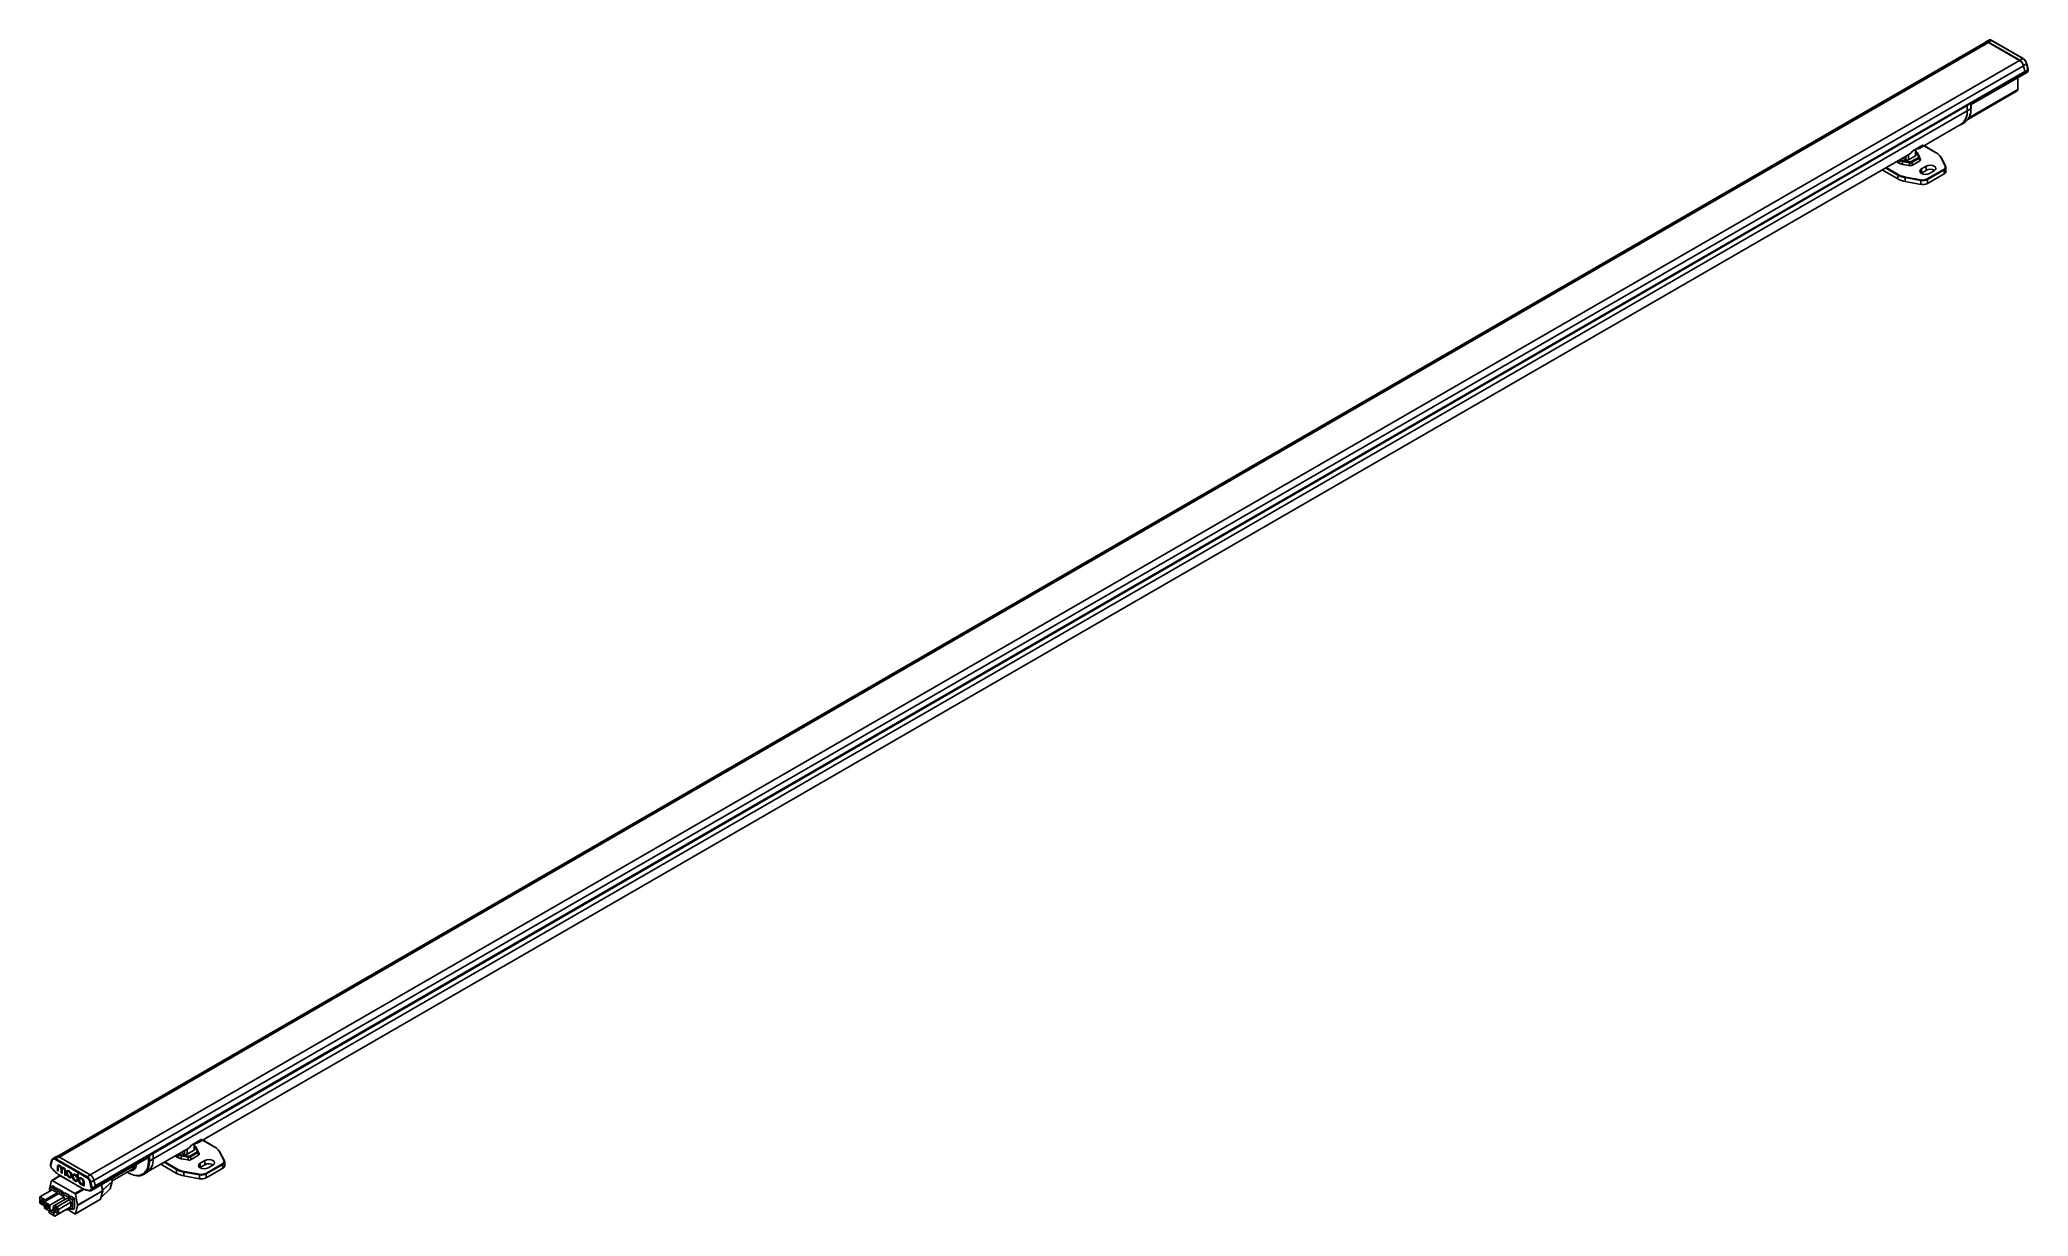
# Paper-space layout '_Isometric' of a CAD drawing. Header units: millimetres. Extents: x -445 to 440, y -265 to 258.
import ezdxf

# ---------------------------------------------------------------- set-up
doc = ezdxf.new("R2010")
doc.units = ezdxf.units.MM

psp = doc.layouts.new('_Isometric')

# ---------------------------------------------------------------- linework, layer by layer
at = {"color": 7, "linetype": 'Continuous', "lineweight": 25}
for p, q in [((422.38, 257.41), (421, 256.62)), ((423.63, 257.29), (422.25, 256.49)), ((437.48, 249.29), (423.63, 257.29)), ((437.63, 249.31), (423.78, 257.31)), ((421.04, 256.51), (-436.93, -238.78)), ((422.25, 256.49), (436.11, 248.5)), ((436.07, 248.44), (422.29, 256.39)), ((437.48, 249.29), (436.11, 248.5)), ((438.37, 243.31), (-419.99, -252.21)), ((438.44, 243.23), (412.81, 228.43)), ((414.36, 229.22), (439.82, 243.92)), ((414.45, 228.76), (439.48, 243.21)), ((435.29, 240.8), (435.29, 235.49)), ((438.34, 243.56), (437.75, 246.04)), ((439.17, 246.9), (437.79, 246.1)), ((437.79, 246.1), (438.41, 243.47)), ((438.44, 243.23), (438.34, 243.29)), ((439.79, 244.27), (438.41, 243.47)), ((439.82, 244.06), (438.44, 243.26)), ((438.44, 243.26), (438.44, 243.23)), ((439.79, 244.27), (439.17, 246.9)), ((439.88, 244.38), (439.26, 247.01)), ((439.48, 243.21), (439.53, 243.24)), ((439.82, 243.92), (439.82, 244.06)), ((439.91, 244.18), (439.88, 244.38)), ((439.91, 244.04), (439.91, 244.18)), ((413.09, 222.2), (435, 234.85)), ((412.74, 228.31), (412.74, 226.02)), ((412.81, 228.43), (412.81, 225.98)), ((414.36, 226.88), (412.81, 225.98)), ((414.36, 229.22), (414.36, 226.88)), ((414.45, 227), (414.45, 228.93)), ((391.66, 209.46), (410.05, 220.07)), ((410.1, 219.98), (411.65, 220.88)), ((-374.07, -232.59), (387.06, 206.8)), ((382.77, 203.93), (382.45, 202.74)), ((384.05, 203.48), (383.92, 202.22)), ((385.45, 204.19), (383.99, 205.03)), ((387.15, 202.92), (384.05, 203.48)), ((384.16, 203.9), (387.26, 203.34)), ((389.75, 205.98), (386.64, 204.19)), ((387.79, 203.42), (391.09, 205.32)), ((391.35, 204.95), (388.06, 203.05)), ((388.37, 201.85), (391.67, 203.76)), ((388.57, 208.22), (393.16, 210.87)), ((389.96, 206.18), (389.96, 209.02)), ((391.22, 205.62), (390.24, 207.41)), ((391.57, 205.49), (390.6, 207.28)), ((391.35, 204.95), (391.67, 203.76)), ((391.58, 205.47), (391.57, 205.49)), ((391.58, 205.47), (391.59, 205.45)), ((392.02, 204.51), (391.59, 205.45)), ((399, 207.4), (393.55, 210.55)), ((402.99, 201.58), (400.83, 205.55)), ((403.16, 201.51), (401, 205.49)), ((381.94, 195.72), (374.9, 199.78)), ((381.23, 203.44), (382.45, 202.74)), ((381.94, 195.72), (381.94, 197.44)), ((383.92, 202.22), (387.02, 201.66)), ((392.09, 195.05), (385.2, 196.3)), ((385.2, 196.3), (385.2, 194.58)), ((385.26, 196.57), (392.15, 195.32)), ((387.15, 202.92), (387.02, 201.66)), ((388.06, 203.05), (388.37, 201.85)), ((392.09, 193.33), (392.09, 195.05)), ((392.28, 198.24), (392.41, 198.33)), ((394.53, 201.43), (392.41, 200.2)), ((392.41, 198.33), (392.41, 200.2)), ((392.41, 198.33), (394.53, 199.55)), ((394.53, 199.55), (394.53, 201.43)), ((394.97, 195.72), (402.3, 199.95)), ((402.44, 199.71), (395.11, 195.48)), ((395.11, 193.76), (402.44, 197.99)), ((395.11, 195.48), (395.11, 193.76)), ((395.94, 198.16), (398.07, 199.39)), ((402.44, 197.99), (402.44, 199.71)), ((403.32, 199.22), (403.32, 200.93)), ((392.09, 193.33), (385.2, 194.58)), ((-421.29, -253.19), (-395.84, -238.5)), ((-394.28, -237.49), (-419.92, -252.29)), ((-396.24, -245.39), (-378.66, -235.24)), ((-395.84, -240.84), (-395.84, -238.5)), ((-394.28, -239.94), (-394.28, -237.49)), ((-384.5, -238.61), (-383.28, -239.31)), ((-382.96, -238.12), (-383.28, -239.31)), ((-381.68, -238.56), (-381.81, -239.82)), ((-380.28, -237.86), (-381.74, -237.02)), ((-378.58, -239.13), (-381.68, -238.56)), ((-381.57, -238.14), (-378.47, -238.7)), ((-375.98, -236.06), (-379.09, -237.86)), ((-377.94, -238.63), (-374.64, -236.73)), ((-374.38, -237.09), (-377.67, -239)), ((-377.36, -240.19), (-374.06, -238.29)), ((-377.16, -233.83), (-372.56, -231.17)), ((-375.77, -235.86), (-375.77, -233.02)), ((-374.51, -236.42), (-375.48, -234.63)), ((-374.16, -236.56), (-375.13, -234.77)), ((-374.38, -237.09), (-374.06, -238.29)), ((-374.15, -236.57), (-374.16, -236.56)), ((-374.15, -236.57), (-374.14, -236.59)), ((-373.71, -237.54), (-374.14, -236.59)), ((-366.73, -234.64), (-372.18, -231.5)), ((-362.74, -240.47), (-364.9, -236.49)), ((-362.57, -240.53), (-364.73, -236.56)), ((-439.88, -242.27), (-439.91, -242.48)), ((-439.91, -242.48), (-439.91, -242.62)), ((-439.25, -240.37), (-439.88, -242.27)), ((-439.82, -242.6), (-439.82, -242.74)), ((-439.18, -240.58), (-439.8, -242.49)), ((-435.68, -247.33), (-439.33, -249.44)), ((-438.81, -244.71), (-437.32, -246.15)), ((-437.36, -238.9), (-438.73, -239.7)), ((-423.84, -248.19), (-437.7, -240.19)), ((-437.48, -239.82), (-436.11, -239.02)), ((-423.63, -247.82), (-437.48, -239.82)), ((-436.84, -243.63), (-436.84, -245.19)), ((-436.84, -245.19), (-436.58, -245.34)), ((-436.42, -243.68), (-436.58, -243.77)), ((-436.58, -245.34), (-436.58, -243.77)), ((-436.42, -245.25), (-436.58, -245.34)), ((-436.4, -242.76), (-436.57, -242.85)), ((-436.42, -245.25), (-436.42, -243.68)), ((-422.25, -247.02), (-436.11, -239.02)), ((-425.45, -253.14), (-436.09, -247)), ((-436.02, -247.13), (-425.39, -253.27)), ((-435.2, -244.48), (-435.2, -246.14)), ((-435.2, -246.14), (-434.88, -246.33)), ((-435.01, -243.53), (-435.18, -243.63)), ((-434.71, -244.61), (-434.88, -244.7)), ((-434.88, -246.33), (-434.88, -244.7)), ((-434.71, -246.23), (-434.88, -246.33)), ((-434.65, -243.72), (-434.81, -243.81)), ((-434.71, -246.23), (-434.71, -244.61)), ((-433.36, -244.51), (-433.52, -244.6)), ((-433.49, -245.59), (-433.49, -247.13)), ((-433.49, -247.13), (-433.24, -247.27)), ((-433.08, -245.58), (-433.24, -245.67)), ((-433.08, -245.65), (-433.24, -245.75)), ((-433.24, -247.27), (-433.24, -245.75)), ((-433.08, -247.18), (-433.24, -247.27)), ((-433.08, -247.18), (-433.08, -245.65)), ((-432.44, -245.16), (-432.6, -245.26)), ((-431.57, -245.25), (-431.74, -245.34)), ((-430.35, -247.36), (-430.51, -247.46)), ((-429.69, -246.75), (-429.85, -246.84)), ((-427.86, -246.66), (-428.03, -246.75)), ((-427.77, -246.9), (-428.03, -246.75)), ((-428.03, -246.75), (-428.03, -248.89)), ((-427.61, -246.81), (-427.86, -246.66)), ((-427.61, -246.81), (-427.77, -246.9)), ((-427.77, -249.04), (-427.77, -246.9)), ((-427.61, -248.95), (-427.61, -246.81)), ((-423.63, -247.82), (-422.25, -247.02)), ((-421.63, -253.9), (-396.39, -239.32)), ((-421.59, -253.87), (-396.34, -239.3)), ((-412.5, -249.61), (-403.77, -244.58)), ((-403.33, -245.01), (-402.76, -244.69)), ((-398.55, -246.84), (-397, -245.94)), ((-396.39, -239.32), (-396.34, -239.3)), ((-396.26, -240.84), (-396.26, -239.23)), ((-395.84, -240.84), (-394.28, -239.94)), ((-383.79, -246.32), (-390.82, -242.26)), ((-383.79, -246.32), (-383.79, -244.61)), ((-381.81, -239.82), (-378.71, -240.38)), ((-373.64, -247), (-380.53, -245.75)), ((-380.53, -245.75), (-380.53, -247.46)), ((-373.64, -248.71), (-380.53, -247.46)), ((-380.47, -245.48), (-373.58, -246.72)), ((-378.58, -239.13), (-378.71, -240.38)), ((-377.67, -239), (-377.36, -240.19)), ((-373.64, -248.71), (-373.64, -247)), ((-373.45, -243.8), (-373.32, -243.72)), ((-371.2, -240.62), (-373.32, -241.84)), ((-373.32, -243.72), (-373.32, -241.84)), ((-373.32, -243.72), (-371.2, -242.49)), ((-371.2, -242.49), (-371.2, -240.62)), ((-370.76, -246.32), (-363.43, -242.09)), ((-363.29, -242.34), (-370.62, -246.57)), ((-370.62, -248.28), (-363.29, -244.05)), ((-370.62, -246.57), (-370.62, -248.28)), ((-369.78, -243.88), (-367.66, -242.66)), ((-363.29, -244.05), (-363.29, -242.34)), ((-362.41, -242.83), (-362.41, -241.11)), ((-444.66, -256.78), (-439.15, -253.6)), ((-442.61, -259.03), (-436.18, -255.31)), ((-442.26, -258.17), (-436.74, -254.99)), ((-439.39, -249.52), (-440.37, -253.2)), ((-440.37, -253.33), (-440.19, -254.2)), ((-439.86, -252.38), (-438.97, -251.87)), ((-439.86, -252.38), (-439.86, -254.01)), ((-438.87, -252.95), (-439.86, -252.38)), ((-439.18, -249.46), (-429.01, -255.33)), ((-436.74, -254.99), (-439.15, -253.6)), ((-438.07, -252.39), (-438.97, -251.87)), ((-437.92, -252.3), (-438.8, -252.81)), ((-437.56, -252.68), (-438.44, -253.19)), ((-438.16, -253.35), (-438.44, -253.19)), ((-437.21, -252.71), (-438.1, -253.22)), ((-436.85, -253.09), (-437.73, -253.6)), ((-437.45, -253.76), (-437.73, -253.6)), ((-437.36, -252.79), (-437.56, -252.68)), ((-436.51, -253.11), (-437.39, -253.62)), ((-436.14, -253.5), (-437.03, -254.01)), ((-435.54, -254.86), (-437.03, -254.01)), ((-436.66, -253.2), (-436.85, -253.09)), ((-436.74, -255.64), (-436.74, -254.99)), ((-433.77, -256.7), (-436.18, -255.31)), ((-434.75, -254.3), (-436.14, -253.5)), ((-434.6, -254.22), (-435.48, -254.73)), ((-434.23, -254.6), (-435.12, -255.11)), ((-434.84, -255.27), (-435.12, -255.11)), ((-433.89, -254.62), (-434.77, -255.13)), ((-433.53, -255.01), (-434.41, -255.52)), ((-432.22, -256.78), (-434.41, -255.52)), ((-434.04, -254.71), (-434.23, -254.6)), ((-431.42, -256.22), (-433.53, -255.01)), ((-431.27, -256.13), (-432.16, -256.64)), ((-430.91, -256.51), (-431.8, -257.02)), ((-431.57, -247.77), (-431.74, -247.86)), ((-429.21, -257.49), (-430.91, -256.51)), ((-430.87, -248.25), (-430.71, -248.15)), ((-429.79, -247.69), (-429.95, -247.78)), ((-427.81, -260.44), (-428.8, -255.62)), ((-428.31, -247.95), (-428.14, -247.81)), ((-428.14, -247.86), (-428.31, -247.95)), ((-428.03, -247.75), (-428.14, -247.81)), ((-428.14, -247.86), (-428.03, -247.76)), ((-428.13, -249.83), (-427.96, -249.74)), ((-416.71, -254.03), (-427.81, -260.44)), ((-416.7, -254.1), (-427.81, -260.51)), ((-427.81, -260.57), (-416.71, -254.16)), ((-427.61, -248.95), (-427.77, -249.04)), ((-427.04, -249.27), (-427.2, -249.36)), ((-426.94, -248.33), (-427.11, -248.43)), ((-425.4, -251), (-425.56, -251.09)), ((-425.4, -251.42), (-425.56, -251.09)), ((-425.29, -251.23), (-425.4, -251)), ((-425.29, -251.35), (-425.4, -251.42)), ((-425.29, -250.47), (-425.29, -251.84)), ((-425.29, -251.84), (-425.03, -251.99)), ((-424.86, -250.53), (-425.03, -250.62)), ((-424.86, -250.55), (-425.03, -250.65)), ((-425.03, -251.99), (-425.03, -250.65)), ((-424.86, -251.9), (-425.03, -251.99)), ((-424.86, -251.9), (-424.86, -250.55)), ((-424.06, -253.8), (-422.56, -254.07)), ((-421.74, -252.92), (-422.36, -250.29)), ((-421.95, -250.21), (-420.57, -249.42)), ((-421.32, -252.84), (-421.95, -250.21)), ((-421.72, -253.19), (-421.72, -253.05)), ((-421.32, -252.84), (-419.94, -252.04)), ((-421.29, -253.05), (-419.92, -252.26)), ((-421.29, -253.19), (-421.29, -253.05)), ((-419.94, -252.04), (-420.57, -249.42)), ((-419.92, -252.29), (-419.92, -252.26)), ((-416.71, -254.16), (-417.7, -257.84)), ((-417.61, -257.73), (-416.63, -254.06)), ((-417.42, -257.03), (-413.41, -253.27)), ((-416.62, -253.92), (-417.16, -251.31)), ((-412.51, -250), (-413.37, -253.21)), ((-413.32, -253.13), (-412.47, -249.93)), ((-412.46, -249.79), (-412.68, -248.73)), ((-442.26, -258.17), (-444.66, -256.78)), ((-444.66, -256.78), (-444.66, -259.56)), ((-444.66, -259.56), (-442.61, -260.74)), ((-443.28, -258.31), (-444.17, -258.83)), ((-444.1, -258.46), (-444.17, -258.42)), ((-444.17, -258.42), (-444.17, -258.83)), ((-444.17, -258.83), (-444.1, -258.87)), ((-443.87, -258.06), (-444.1, -257.93)), ((-444.1, -257.93), (-444.1, -258.46)), ((-443.57, -258.15), (-444.1, -258.46)), ((-443.24, -258.37), (-444.1, -258.87)), ((-442.97, -258.62), (-444.1, -259.27)), ((-444.1, -258.87), (-444.1, -259.27)), ((-442.97, -259.93), (-444.1, -259.27)), ((-443.87, -258.06), (-443.8, -258.02)), ((-443.8, -258.02), (-443.87, -258.06)), ((-443.27, -258.32), (-443.8, -258.02)), ((-443.27, -258.32), (-443.2, -258.45)), ((-442.97, -258.58), (-443.2, -258.45)), ((-442.97, -259.11), (-442.97, -258.58)), ((-442.9, -259.15), (-442.97, -259.11)), ((-442.97, -259.52), (-442.9, -259.48)), ((-442.97, -259.93), (-442.97, -259.52)), ((-442.97, -259.52), (-442.9, -259.56)), ((-442.9, -259.56), (-442.9, -259.15)), ((-440.21, -260.41), (-442.61, -259.03)), ((-442.61, -259.03), (-442.61, -261.8)), ((-442.61, -261.8), (-440.21, -263.19)), ((-442.26, -258.82), (-442.26, -258.17)), ((-441.23, -260.56), (-442.12, -261.07)), ((-442.05, -260.7), (-442.12, -260.66)), ((-442.12, -260.66), (-442.12, -261.07)), ((-442.12, -261.07), (-442.05, -261.11)), ((-441.82, -260.3), (-442.05, -260.17)), ((-442.05, -260.17), (-442.05, -260.7)), ((-441.52, -260.39), (-442.05, -260.7)), ((-441.19, -260.61), (-442.05, -261.11)), ((-440.92, -260.87), (-442.05, -261.52)), ((-442.05, -261.11), (-442.05, -261.52)), ((-440.92, -262.17), (-442.05, -261.52)), ((-441.82, -260.3), (-441.75, -260.26)), ((-441.75, -260.26), (-441.82, -260.3)), ((-441.22, -260.57), (-441.75, -260.26)), ((-441.22, -260.57), (-441.15, -260.69)), ((-440.92, -260.82), (-441.15, -260.69)), ((-440.92, -261.35), (-440.92, -260.82)), ((-440.85, -261.39), (-440.92, -261.35)), ((-440.92, -261.76), (-440.85, -261.72)), ((-440.92, -262.17), (-440.92, -261.76)), ((-440.92, -261.76), (-440.85, -261.8)), ((-440.85, -261.8), (-440.85, -261.39)), ((-440.53, -263.87), (-440.53, -263.01)), ((-438.4, -265.09), (-440.53, -263.87)), ((-440.03, -264.15), (-440.53, -263.87)), ((-440.21, -260.41), (-433.77, -256.7)), ((-440.21, -263.19), (-440.21, -260.41)), ((-440.21, -263.19), (-438.72, -262.33)), ((-438.4, -264.03), (-440.03, -263.09)), ((-440.03, -264.15), (-437.91, -265.38)), ((-438.05, -260.6), (-438.72, -260.99)), ((-438.72, -260.99), (-438.72, -262.99)), ((-438.72, -262.99), (-436.32, -264.37)), ((-438.03, -263.38), (-438.4, -264.03)), ((-438.4, -264.03), (-438.4, -265.09)), ((-438.4, -265.09), (-437.91, -265.38)), ((-438.02, -263.39), (-438.37, -264.01)), ((-438.37, -264.01), (-438.37, -265.07)), ((-438.37, -265.07), (-437.87, -265.36)), ((-437.34, -261.74), (-438.23, -262.25)), ((-438.16, -261.88), (-438.23, -261.84)), ((-438.23, -261.84), (-438.23, -262.25)), ((-438.23, -262.25), (-438.16, -262.29)), ((-437.93, -261.49), (-438.16, -261.35)), ((-438.16, -261.35), (-438.16, -261.88)), ((-437.63, -261.58), (-438.16, -261.88)), ((-437.3, -261.8), (-438.16, -262.29)), ((-437.03, -262.05), (-438.16, -262.7)), ((-438.16, -262.29), (-438.16, -262.7)), ((-437.03, -263.35), (-438.16, -262.7)), ((-432.54, -257.41), (-438.05, -260.6)), ((-436.99, -261.21), (-438.05, -260.6)), ((-437.93, -261.49), (-437.86, -261.44)), ((-437.86, -261.44), (-437.93, -261.49)), ((-437.91, -265.38), (-432.57, -262.29)), ((-437.33, -261.75), (-437.86, -261.44)), ((-437.33, -261.75), (-437.26, -261.87)), ((-437.03, -262), (-437.26, -261.87)), ((-437.03, -262.54), (-437.03, -262)), ((-436.96, -262.58), (-437.03, -262.54)), ((-437.03, -262.94), (-436.96, -262.9)), ((-437.03, -263.35), (-437.03, -262.94)), ((-437.03, -262.94), (-436.96, -262.99)), ((-436.99, -261.21), (-431.48, -258.02)), ((-436.32, -262.37), (-436.99, -261.21)), ((-436.96, -262.99), (-436.96, -262.58)), ((-436.32, -262.37), (-430.8, -259.19)), ((-436.32, -264.37), (-430.8, -261.19)), ((-436.32, -264.37), (-436.32, -262.37)), ((-433.77, -258.13), (-433.77, -256.7)), ((-432, -262.62), (-432.64, -262.25)), ((-432.54, -257.41), (-431.48, -258.02)), ((-432, -261.88), (-432, -262.62)), ((-432, -262.62), (-431.26, -262.19)), ((-431.97, -261.86), (-431.97, -262.6)), ((-431.26, -261.95), (-431.97, -262.35)), ((-430.1, -258), (-431.8, -257.02)), ((-431.51, -261.6), (-430.1, -262.41)), ((-431.48, -258.02), (-430.8, -259.19)), ((-431.26, -263.01), (-431.26, -261.74)), ((-429, -264.31), (-431.26, -263.01)), ((-430.8, -261.19), (-430.8, -259.19)), ((-430.1, -258), (-429.21, -257.49)), ((-430.1, -258), (-430.1, -262.41)), ((-429.21, -261.9), (-430.1, -262.41)), ((-429.21, -261.9), (-429.21, -257.49)), ((-428.85, -264.33), (-417.75, -257.92)), ((-417.7, -257.84), (-428.8, -264.25)), ((-428.8, -264.25), (-427.81, -260.57))]:
    psp.add_line(p, q, dxfattribs=at)
at = {"color": 8, "linetype": 'Continuous', "lineweight": 25}
for p, q in [((422.29, 256.39), (-435.99, -239.09)), ((436.07, 248.44), (-422.22, -247.04)), ((437.75, 246.04), (-420.56, -249.45)), ((438.34, 243.56), (-419.97, -251.93)), ((439.53, 243.24), (414.45, 228.77)), ((413.53, 222.93), (435.29, 235.49)), ((412.74, 228.31), (-394.28, -237.57)), ((-394.28, -239.86), (412.74, 226.02)), ((382.77, 203.93), (382.43, 204.13)), ((382.88, 204.39), (383.03, 204.3)), ((385.48, 205.89), (385.48, 204.17)), ((386.61, 206.54), (386.61, 204.17)), ((389.72, 205.97), (389.72, 208.88)), ((398.9, 207.39), (393.49, 210.51)), ((381.94, 197.44), (376.39, 200.64)), ((376.67, 200.8), (382.08, 197.68)), ((-382.96, -238.12), (-383.3, -237.92)), ((-382.85, -237.66), (-382.7, -237.75)), ((-380.25, -236.16), (-380.25, -237.87)), ((-379.12, -235.5), (-379.12, -237.87)), ((-376, -236.08), (-376, -233.16)), ((-366.83, -234.65), (-372.24, -231.53)), ((-439.18, -249.46), (-435.59, -247.38)), ((-383.79, -244.61), (-389.34, -241.4)), ((-389.06, -241.24), (-383.65, -244.36)), ((-425.42, -253.26), (-429.01, -255.33)), ((-428.8, -255.62), (-424.96, -253.41)), ((-417.41, -257), (-413.37, -253.21)), ((-417.26, -251.37), (-416.71, -254.03)), ((-416.68, -253.64), (-412.51, -249.88)), ((-412.51, -250), (-416.66, -253.75)), ((-412.74, -248.76), (-412.51, -249.88))]:
    psp.add_line(p, q, dxfattribs=at)
at = {"color": 7, "linetype": 'Continuous', "lineweight": 25, "flags": 128}
for points in [[(422.25, 256.49), (421.97, 256.63), (421.7, 256.71), (421.44, 256.74), (421.21, 256.7), (421, 256.62), (420.82, 256.47), (420.69, 256.31)], [(412.81, 225.98), (412.68, 224.29), (412.31, 222.8), (411.69, 221.53), (410.86, 220.54), (409.82, 219.84), (409.24, 219.6)], [(388.57, 208.22), (387.65, 207.21), (387.06, 206.8)], [(392.41, 200.2), (391.87, 199.74), (391.68, 199.18), (391.87, 198.63), (392.41, 198.16), (393.22, 197.85), (394.18, 197.74), (395.13, 197.85), (395.94, 198.16)], [(398.07, 199.39), (398.61, 199.86), (398.8, 200.41), (398.61, 200.96), (398.07, 201.43), (397.26, 201.74), (396.3, 201.85), (395.34, 201.74), (394.53, 201.43)], [(-377.16, -233.83), (-378.08, -234.84), (-378.66, -235.24)], [(-437.7, -240.19), (-437.94, -240.07), (-438.18, -240), (-438.41, -239.98), (-438.62, -240), (-438.8, -240.08), (-438.96, -240.21), (-439.09, -240.37), (-439.18, -240.58)], [(-431.74, -245.34), (-432.2, -245.18), (-432.6, -245.26), (-432.86, -245.56), (-432.96, -246.05), (-432.86, -246.64), (-432.6, -247.25), (-432.2, -247.79), (-431.74, -248.16)], [(-431.74, -247.86), (-432.1, -247.57), (-432.42, -247.15), (-432.62, -246.66), (-432.7, -246.2), (-432.62, -245.81), (-432.42, -245.57), (-432.1, -245.51), (-431.74, -245.64)], [(-432.33, -245.54), (-432.46, -245.72), (-432.53, -246.1), (-432.46, -246.57), (-432.25, -247.05), (-431.94, -247.47), (-431.57, -247.77)], [(-431.57, -245.25), (-432.04, -245.09), (-432.44, -245.16)], [(-428.14, -247.81), (-428.58, -247.25), (-429.08, -246.88), (-429.57, -246.76), (-429.96, -246.92), (-430.18, -247.33), (-430.19, -247.91), (-429.99, -248.57), (-429.61, -249.19), (-429.13, -249.66), (-428.62, -249.89), (-428.18, -249.86), (-427.88, -249.56), (-427.77, -249.04)], [(-429.95, -247.78), (-429.91, -247.48), (-429.79, -247.26), (-429.6, -247.13), (-429.36, -247.1), (-429.08, -247.18), (-428.8, -247.36), (-428.53, -247.62), (-428.31, -247.95)], [(-429.69, -246.75), (-429.41, -246.67), (-428.92, -246.79), (-428.41, -247.16), (-428.03, -247.64)], [(-405.21, -246.13), (-404.34, -246.59), (-402.83, -247.18), (-401.38, -247.44), (-400.04, -247.37), (-398.83, -246.98), (-397.79, -246.28), (-396.95, -245.29), (-396.34, -244.02), (-395.96, -242.53), (-395.84, -240.84)], [(-373.32, -241.84), (-373.86, -242.31), (-374.05, -242.86), (-373.86, -243.41), (-373.32, -243.88), (-372.51, -244.2), (-371.55, -244.31), (-370.6, -244.2), (-369.78, -243.88)], [(-367.66, -242.66), (-367.12, -242.19), (-366.93, -241.64), (-367.12, -241.08), (-367.66, -240.62), (-368.47, -240.3), (-369.43, -240.19), (-370.39, -240.3), (-371.2, -240.62)], [(-439.18, -249.46), (-439.22, -249.44), (-439.25, -249.43), (-439.28, -249.43), (-439.31, -249.43), (-439.34, -249.45), (-439.36, -249.46), (-439.38, -249.49), (-439.39, -249.52)], [(-438.44, -253.19), (-438.46, -253.09), (-438.5, -252.98), (-438.57, -252.89), (-438.65, -252.82), (-438.74, -252.8), (-438.8, -252.81), (-438.85, -252.86), (-438.87, -252.95)], [(-437.73, -253.6), (-437.75, -253.5), (-437.8, -253.39), (-437.87, -253.3), (-437.95, -253.23), (-438.03, -253.2), (-438.1, -253.22), (-438.14, -253.27), (-438.16, -253.35)], [(-437.03, -254.01), (-437.04, -253.9), (-437.09, -253.8), (-437.16, -253.7), (-437.24, -253.64), (-437.32, -253.61), (-437.39, -253.62), (-437.44, -253.68), (-437.45, -253.76)], [(-435.12, -255.11), (-435.13, -255), (-435.18, -254.9), (-435.25, -254.81), (-435.33, -254.74), (-435.41, -254.71), (-435.48, -254.73), (-435.53, -254.78), (-435.54, -254.86)], [(-434.41, -255.52), (-434.43, -255.41), (-434.47, -255.31), (-434.54, -255.21), (-434.62, -255.15), (-434.7, -255.12), (-434.77, -255.13), (-434.82, -255.19), (-434.84, -255.27)], [(-428.03, -248.89), (-428.1, -249.28), (-428.31, -249.52), (-428.62, -249.58), (-428.99, -249.45), (-429.36, -249.15), (-429.67, -248.73), (-429.88, -248.25), (-429.95, -247.78)], [(-429.79, -247.69), (-429.72, -248.16), (-429.51, -248.64), (-429.19, -249.06), (-428.83, -249.36), (-428.46, -249.48), (-428.23, -249.46)], [(-427.61, -248.95), (-427.71, -249.46), (-427.96, -249.74)], [(-425.03, -250.62), (-425.12, -250.03), (-425.38, -249.42), (-425.78, -248.89), (-426.24, -248.51), (-426.71, -248.35), (-427.11, -248.43), (-427.37, -248.73), (-427.46, -249.22)], [(-427.46, -249.22), (-427.41, -249.65), (-427.26, -250.11), (-427.02, -250.55), (-426.72, -250.94), (-426.38, -251.24), (-426.02, -251.43), (-425.69, -251.49), (-425.4, -251.42)], [(-427.2, -249.36), (-427.13, -248.98), (-426.92, -248.74), (-426.61, -248.68), (-426.24, -248.81), (-425.88, -249.11), (-425.57, -249.53), (-425.36, -250.01), (-425.29, -250.47)], [(-425.56, -251.09), (-425.79, -251.16), (-426.05, -251.11), (-426.34, -250.97), (-426.61, -250.73), (-426.85, -250.43), (-427.04, -250.08), (-427.16, -249.71), (-427.2, -249.36)], [(-426.84, -248.71), (-426.97, -248.89), (-427.04, -249.27)], [(-427.04, -249.27), (-427, -249.62), (-426.88, -249.98), (-426.69, -250.33), (-426.45, -250.64), (-426.17, -250.88), (-425.89, -251.02), (-425.63, -251.06), (-425.4, -251)], [(-426.94, -248.33), (-426.55, -248.26), (-426.08, -248.42), (-425.62, -248.79), (-425.22, -249.33), (-424.96, -249.94), (-424.86, -250.53)], [(-431.8, -257.02), (-431.81, -256.92), (-431.86, -256.82), (-431.93, -256.72), (-432.01, -256.66), (-432.09, -256.63), (-432.16, -256.64), (-432.2, -256.7), (-432.22, -256.78)]]:
    psp.add_lwpolyline(points, dxfattribs=at)
at = {"color": 8, "linetype": 'Continuous', "lineweight": 25, "flags": 128}
for points in [[(439.17, 246.9), (439.21, 246.92), (439.24, 246.95), (439.25, 246.97), (439.26, 247), (439.26, 247.01)], [(439.79, 244.27), (439.83, 244.3), (439.86, 244.32), (439.88, 244.35), (439.88, 244.37), (439.88, 244.38)], [(-401.37, -247.3), (-400.79, -247.28), (-399.5, -246.98), (-398.38, -246.34), (-397.48, -245.37), (-396.81, -244.1), (-396.4, -242.58), (-396.26, -240.84)]]:
    psp.add_lwpolyline(points, dxfattribs=at)
at = {"color": 7, "linetype": 'Continuous', "lineweight": 25}
for centre, radius, start, end in [((421.56, 255.35), 1.28, 54.85088, 113.83866), ((433.94, 245.15), 3.92, 13.16275, 57.0802), ((433.98, 245.21), 3.92, 13.16275, 57.0802), ((435.36, 246.01), 3.92, 13.16275, 57.0802), ((437.55, 249.19), 0.148, 353.70115, 54.98667), ((435.82, 246.28), 3.45, 13.16275, 57.0802), ((437.51, 243.25), 0.929, 0.46101, 13.75996), ((439.18, 246.97), 0.0885, 23.57014, 89.11849), ((439.06, 243.85), 0.768, 308.04433, 5.25074), ((438.89, 244.05), 0.929, 0.46101, 13.75996), ((434.63, 235.41), 0.671, 304.05635, 7.25583), ((406.35, 225.33), 6.42, 305.09773, 6.21445), ((407.93, 226.18), 6.47, 305.09773, 6.21445), ((412.51, 228.3), 0.231, 2.60548, 57.39452), ((414.3, 227.02), 0.151, 294.37466, 354.3052), ((383.37, 203.77), 0.625, 122.89216, 165.48146), ((384.72, 207.44), 4.02, 240.97489, 260.47011), ((384.75, 207.39), 3.54, 240.97489, 260.47011), ((385.31, 203.37), 1.26, 155.10576, 175.02937), ((386.05, 205.33), 1.29, 242.60967, 297.39033), ((389.62, 206.33), 0.365, 290.40067, 24.18316), ((389.42, 213.35), 4.49, 276.88483, 326.50295), ((388.98, 206.33), 1.87, 30.07527, 58.70254), ((391.01, 205.53), 0.227, 290.27028, 23.66309), ((390.75, 204.79), 0.625, 14.51854, 57.10784), ((391.47, 204.31), 0.591, 290.47358, 19.59411), ((398.96, 207.31), 0.101, 65.69288, 125.61758), ((396.57, 203.02), 4.96, 30.81229, 61.95427), ((396.65, 202.82), 5.08, 30.81229, 61.95427), ((382.25, 197.42), 0.307, 122.60548, 177.39452), ((386.89, 206.36), 10.21, 240.97489, 260.47011), ((386.89, 204.65), 10.21, 240.97489, 260.47011), ((386.91, 206.38), 9.95, 240.97489, 260.47011), ((384.68, 206.75), 4.59, 240.97489, 260.47011), ((385.87, 196.29), 0.664, 155.48215, 179.81871), ((387.42, 203.71), 2.09, 258.85161, 297.27747), ((388.41, 202.81), 1.26, 155.10576, 175.02937), ((387.42, 204.28), 1.39, 258.85161, 297.27747), ((387.42, 204.14), 0.809, 258.85161, 297.27747), ((387.45, 202.89), 0.625, 14.51854, 57.10784), ((392.99, 199.59), 4.63, 258.85161, 297.27747), ((392.75, 195.05), 0.664, 155.48215, 179.81871), ((392.99, 199.56), 4.32, 258.85161, 297.27747), ((396.29, 196.34), 3.67, 58.72188, 118.73154), ((394.8, 195.46), 0.307, 2.60548, 57.39452), ((401.88, 201.09), 1.21, 290.27028, 23.66309), ((402.13, 199.69), 0.307, 2.60548, 57.39452), ((401.99, 200.93), 1.3, 290.27028, 23.66309), ((401.82, 199.36), 1.51, 294.32025, 354.35961), ((403.05, 201.45), 0.126, 359.45884, 28.38197), ((392.99, 197.88), 4.63, 258.85161, 297.27747), ((-436.84, -240.07), 1.28, 54.8509, 113.83865), ((-382.36, -238.27), 0.625, 122.89216, 165.48146), ((-381.01, -234.6), 4.02, 240.97489, 260.47011), ((-380.98, -234.65), 3.54, 240.97489, 260.47011), ((-380.42, -238.67), 1.26, 155.10576, 175.02937), ((-379.68, -236.71), 1.29, 242.60967, 297.39033), ((-377.32, -239.24), 1.26, 155.10576, 175.02937), ((-378.31, -237.91), 0.809, 258.85161, 297.27747), ((-378.28, -239.15), 0.625, 14.51854, 57.10784), ((-376.11, -235.72), 0.366, 290.43847, 23.09452), ((-376.31, -228.7), 4.49, 276.88483, 326.50295), ((-376.74, -235.72), 1.87, 30.07054, 58.61184), ((-374.72, -236.51), 0.227, 290.27028, 23.66309), ((-374.98, -237.25), 0.625, 14.51854, 57.10784), ((-374.26, -237.73), 0.591, 290.47358, 19.59411), ((-366.77, -234.74), 0.101, 65.69288, 125.61758), ((-369.16, -239.03), 4.96, 30.81229, 61.95427), ((-369.08, -239.22), 5.08, 30.81229, 61.95427), ((-439.45, -242.6), 0.368, 162.68978, 180.72715), ((-438.1, -242.69), 1.72, 181.87611, 210.26998), ((-435.01, -241.02), 5.23, 208.99188, 223.61328), ((-365.05, -170.07), 104.87, 225.31092, 226.43084), ((-437.24, -240.21), 0.461, 122.60548, 177.39452), ((-437.25, -246.1), 0.0876, 150.3848, 216.14166), ((-432.72, -241.28), 6.63, 226.03325, 239.52803), ((-435.93, -243.51), 0.911, 133.90166, 188.05257), ((-435.86, -243.67), 0.736, 135.5264, 188.09178), ((-435.69, -243.57), 0.736, 135.5264, 188.09178), ((-435.94, -247.01), 0.148, 173.70115, 234.98667), ((-436.56, -244.41), 1.59, 14.10268, 29.5133), ((-436.43, -244.33), 1.63, 16.95929, 29.40444), ((-434.18, -244.64), 0.7, 134.47844, 185.15983), ((-434.02, -244.54), 0.7, 134.47844, 185.15983), ((-435.41, -245.58), 1.92, 1.63785, 27.72742), ((-435.64, -245.74), 2.4, 1.69595, 28.3436), ((-434.73, -245.53), 1.24, 357.07343, 0.02155), ((-435.47, -245.65), 2.4, 1.69595, 28.3436), ((-434.78, -245.67), 1.54, 357.12223, 0.02084), ((-434.62, -245.58), 1.54, 357.12223, 0.02084), ((-433.16, -247.58), 2.65, 2.60548, 57.39452), ((-432.86, -247.4), 2.09, 2.60548, 57.39452), ((-431.36, -247.4), 0.594, 230.79671, 9.21404), ((-431.26, -247.58), 0.754, 230.79671, 9.21404), ((-433, -247.48), 2.65, 2.60548, 57.39452), ((-431.2, -247.46), 0.851, 305.01333, 6.29885), ((-429.08, -247.62), 0.707, 134.82371, 185.38971), ((-424.38, -250.31), 3.92, 13.16288, 57.0802), ((-400.8, -238.45), 8.87, 235.49977, 266.2779), ((-404.41, -243.06), 2.17, 258.75942, 10.19221), ((-404.48, -243.29), 1.86, 261.8694, 303.28121), ((-404.91, -242.88), 2.04, 303.96296, 354.70175), ((-404.21, -242.62), 2.52, 305.12267, 6.22616), ((-400.89, -240.57), 6.64, 305.92834, 5.38384), ((-396.62, -238.87), 0.512, 302.62485, 313.96323), ((-396.05, -240.43), 0.461, 242.60967, 297.39033), ((-383.48, -244.62), 0.307, 122.60548, 177.39452), ((-378.84, -235.69), 10.21, 240.97489, 260.47011), ((-378.84, -237.4), 10.21, 240.97489, 260.47011), ((-378.82, -235.66), 9.95, 240.97489, 260.47011), ((-381.05, -235.29), 4.59, 240.97489, 260.47011), ((-379.86, -245.75), 0.664, 155.48215, 179.81871), ((-378.31, -238.34), 2.09, 258.85161, 297.27747), ((-378.31, -237.76), 1.39, 258.85161, 297.27747), ((-372.74, -242.45), 4.63, 258.85161, 297.27747), ((-372.98, -247), 0.664, 155.48215, 179.81871), ((-372.74, -242.48), 4.32, 258.85161, 297.27747), ((-369.44, -245.71), 3.67, 58.72188, 118.73154), ((-370.93, -246.58), 0.307, 2.60548, 57.39452), ((-363.85, -240.95), 1.21, 290.27028, 23.66309), ((-363.6, -242.35), 0.307, 2.60548, 57.39452), ((-363.74, -241.12), 1.3, 290.27028, 23.66309), ((-363.91, -242.68), 1.51, 294.32025, 354.35961), ((-362.68, -240.59), 0.126, 359.45884, 28.38197), ((-440.15, -253.26), 0.23, 165.60471, 180.53372), ((-440.04, -253.26), 0.339, 180.36932, 191.88383), ((-431.16, -247.17), 0.724, 235.2869, 284.50508), ((-423.32, -249.55), 4.18, 239.24857, 257.64325), ((-425.33, -253.13), 0.151, 245.69288, 305.61758), ((-422.99, -249.48), 4.4, 239.24857, 257.64325), ((-426.63, -250.62), 1.6, 359.07556, 0.00215), ((-426.47, -250.53), 1.6, 359.07556, 0.00215), ((-416.08, -213.66), 40.78, 258.49418, 260.59633), ((-423.38, -248.21), 0.461, 122.60548, 177.39452), ((-425.71, -251.08), 3.45, 13.16288, 57.0802), ((-425.76, -251.11), 3.92, 13.16288, 57.0802), ((-422.57, -252.72), 1.19, 261.91039, 301.43916), ((-422.27, -252.76), 1.31, 261.76397, 301.426), ((-422.27, -249.63), 0.671, 262.60714, 299.25831), ((-422.33, -253.25), 0.614, 308.04433, 5.25074), ((-421.7, -253.61), 0.282, 205.89742, 293.60305), ((-421.65, -252.25), 0.671, 262.60714, 299.25831), ((-422.3, -253.06), 0.58, 0.46102, 13.76012), ((-421.51, -252.64), 0.461, 242.60967, 297.39033), ((-421.51, -252.78), 0.461, 242.60967, 297.39033), ((-422.06, -253.26), 0.768, 308.04433, 5.25074), ((-422.22, -253.06), 0.929, 0.46102, 13.76012), ((-420.84, -252.27), 0.929, 0.46102, 13.76012), ((-417.04, -254.1), 0.339, 0.36932, 11.88383), ((-416.93, -254.1), 0.23, 345.60471, 0.53372), ((-416.92, -253.98), 0.3, 345.03272, 11.58361), ((-413.61, -253.06), 0.3, 313.12086, 345.03272), ((-412.74, -249.94), 0.237, 344.87618, 15.1712), ((-412.76, -249.85), 0.3, 345.03272, 11.58361), ((-372.74, -244.17), 4.63, 258.85161, 297.27747), ((-417.9, -257.66), 0.3, 299.99731, 345.03272)]:
    psp.add_arc(centre, radius, start, end, dxfattribs=at)
at = {"color": 8, "linetype": 'Continuous', "lineweight": 25}
for centre, radius, start, end in [((422.9, 256.28), 1.25, 54.0547, 114.63484), ((423.72, 257.17), 0.151, 65.69288, 125.61758), ((437.57, 249.17), 0.151, 65.69288, 125.61758), ((439.76, 244.19), 0.144, 292.73668, 355.96709), ((439.76, 244.05), 0.151, 294.37466, 354.3052), ((388.96, 206.69), 1.48, 29.36982, 47.454), ((390.33, 207.1), 0.32, 32.8473, 104.95514), ((391.3, 205.32), 0.32, 32.8473, 104.95514), ((391.22, 205.32), 0.394, 290.47358, 19.59411), ((400.87, 205.4), 0.161, 33.09214, 104.7103), ((403.03, 201.42), 0.161, 33.09214, 104.7103), ((-376.77, -235.35), 1.48, 29.36315, 47.31012), ((-375.4, -234.94), 0.32, 32.8473, 104.95514), ((-374.43, -236.73), 0.32, 32.8473, 104.95514), ((-374.51, -236.72), 0.394, 290.47358, 19.59411), ((-364.86, -236.65), 0.161, 33.09214, 104.7103), ((-439.76, -242.47), 0.144, 184.03763, 247.26284), ((-439.76, -242.61), 0.144, 184.04648, 247.26196), ((-439.67, -242.33), 0.209, 165.5999, 231.75181), ((-439.05, -240.42), 0.209, 165.5999, 231.75181), ((-438.22, -240.83), 1.25, 54.1259, 113.84546), ((-404.96, -242.98), 2.4, 308.84839, 2.12166), ((-362.7, -240.62), 0.161, 33.09214, 104.7103), ((-425.31, -253.15), 0.148, 173.70115, 234.98667), ((-424, -253.59), 0.21, 188.47149, 254.76161), ((-416.76, -253.91), 0.133, 289.01023, 355.50802), ((-416.79, -254.01), 0.171, 297.67743, 343.93515), ((-413.51, -253.17), 0.142, 313.49825, 345.32435), ((-413.48, -253.09), 0.159, 312.87284, 344.68614), ((-412.56, -249.79), 0.099, 300.06502, 1.52265), ((-412.62, -249.89), 0.159, 312.87284, 344.68614), ((-417.81, -257.81), 0.121, 301.64129, 348.19203), ((-417.78, -257.69), 0.171, 297.67743, 343.93515)]:
    psp.add_arc(centre, radius, start, end, dxfattribs=at)
at = {"color": 7, "linetype": 'Continuous', "lineweight": 25}
for points, knots in [([(423.78, 257.31), (423.66, 257.36), (423.35, 257.53), (422.85, 257.61), (422.54, 257.47), (422.4, 257.4)], [0, 0, 0, 0, 0.247253, 0.670393, 1, 1, 1, 1]), ([(438.34, 243.56), (438.35, 243.53), (438.36, 243.47), (438.37, 243.39), (438.37, 243.34), (438.37, 243.31)], [0, 0, 0, 0, 0.330031, 0.662183, 1, 1, 1, 1]), ([(439.54, 243.25), (439.62, 243.31), (439.78, 243.46), (439.89, 243.75), (439.9, 243.96), (439.91, 244.04)], [0, 0, 0, 0, 0.353735, 0.739975, 1, 1, 1, 1]), ([(414.36, 229.22), (414.41, 229.13), (414.46, 229.02), (414.45, 228.94), (414.45, 228.93)], [0, 0, 0, 0, 0.902854, 1, 1, 1, 1]), ([(-396.26, -239.23), (-396.25, -239.22), (-396.23, -239.2), (-396.19, -239.16), (-396.15, -239.11), (-396.11, -239.06), (-396.07, -238.99), (-396.01, -238.89), (-395.92, -238.73), (-395.87, -238.58), (-395.84, -238.5)], [0, 0, 0, 0, 0.071172, 0.147877, 0.23049, 0.319311, 0.414581, 0.516496, 0.715378, 1, 1, 1, 1]), ([(-439.91, -242.62), (-439.9, -242.73), (-439.88, -243), (-439.77, -243.33), (-439.66, -243.54), (-439.64, -243.58)], [0, 0, 0, 0, 0.346924, 0.867144, 1, 1, 1, 1]), ([(-438.71, -239.71), (-438.74, -239.72), (-438.95, -239.78), (-439.13, -240.05), (-439.23, -240.3), (-439.25, -240.37)], [0, 0, 0, 0, 0.10604, 0.760987, 1, 1, 1, 1]), ([(-435.18, -243.63), (-435.22, -243.55), (-435.27, -243.48), (-435.38, -243.34), (-435.44, -243.28), (-435.62, -243.11), (-435.75, -243.02), (-436, -242.87), (-436.13, -242.82), (-436.37, -242.78), (-436.47, -242.79), (-436.57, -242.85)], [0, 0, 0, 0, 0.125, 0.125, 0.25, 0.25, 0.5, 0.5, 0.75, 0.75, 1, 1, 1, 1]), ([(-435.01, -243.53), (-435.06, -243.46), (-435.11, -243.38), (-435.22, -243.25), (-435.28, -243.19), (-435.46, -243.02), (-435.59, -242.93), (-435.84, -242.78), (-435.97, -242.72), (-436.21, -242.68), (-436.31, -242.7), (-436.4, -242.76)], [0, 0, 0, 0, 0.125, 0.125, 0.25, 0.25, 0.5, 0.5, 0.75, 0.75, 1, 1, 1, 1]), ([(-436.38, -243.15), (-436.37, -243.15), (-436.33, -243.13), (-436.28, -243.12), (-436.22, -243.12), (-436.16, -243.12), (-436.1, -243.14), (-436.03, -243.16), (-435.95, -243.19), (-435.85, -243.25), (-435.73, -243.33), (-435.59, -243.44), (-435.46, -243.58), (-435.39, -243.68), (-435.36, -243.73)], [0, 0, 0, 0, 0.057276, 0.11468, 0.172903, 0.232607, 0.294408, 0.358858, 0.42645, 0.497606, 0.637036, 0.764501, 0.883913, 1, 1, 1, 1]), ([(-433.52, -244.6), (-433.58, -244.51), (-433.63, -244.43), (-433.76, -244.27), (-433.83, -244.19), (-434.04, -244), (-434.19, -243.91), (-434.41, -243.81), (-434.48, -243.79), (-434.62, -243.77), (-434.69, -243.77), (-434.81, -243.8), (-434.86, -243.83), (-434.95, -243.91), (-434.99, -243.96), (-435.02, -244.02)], [0, 0, 0, 0, 0.125, 0.125, 0.25, 0.25, 0.5, 0.5, 0.625, 0.625, 0.75, 0.75, 0.875, 0.875, 1, 1, 1, 1]), ([(-434.67, -244.14), (-434.65, -244.13), (-434.62, -244.11), (-434.57, -244.1), (-434.51, -244.1), (-434.43, -244.11), (-434.32, -244.14), (-434.19, -244.21), (-434.06, -244.29), (-433.93, -244.4), (-433.81, -244.54), (-433.74, -244.64), (-433.71, -244.69)], [0, 0, 0, 0, 0.063018, 0.125784, 0.189065, 0.25361, 0.37359, 0.501429, 0.62905, 0.750305, 0.877188, 1, 1, 1, 1]), ([(-433.36, -244.51), (-433.48, -244.34), (-433.72, -244), (-434.17, -243.73), (-434.5, -243.64), (-434.62, -243.71), (-434.64, -243.72)], [0, 0, 0, 0, 0.312731, 0.627552, 0.942174, 1, 1, 1, 1]), ([(-428.8, -255.62), (-428.8, -255.61), (-428.81, -255.58), (-428.83, -255.54), (-428.85, -255.49), (-428.89, -255.44), (-428.94, -255.37), (-428.98, -255.34), (-429.01, -255.33)], [0, 0, 0, 0, 0.1266482, 0.2511625, 0.37722, 0.5083678, 0.7530903, 1, 1, 1, 1]), ([(-422.74, -253.9), (-422.74, -253.91), (-422.72, -253.95), (-422.7, -253.99), (-422.67, -254.02), (-422.64, -254.04), (-422.61, -254.06), (-422.58, -254.07), (-422.54, -254.07), (-422.51, -254.07), (-422.48, -254.06), (-422.46, -254.05), (-422.45, -254.05)], [0, 0, 0, 0, 0.116894, 0.230035, 0.339424, 0.445059, 0.546939, 0.645063, 0.739432, 0.830045, 0.916901, 1, 1, 1, 1]), ([(-429, -264.31), (-428.99, -264.32), (-428.97, -264.33), (-428.94, -264.34), (-428.9, -264.34), (-428.87, -264.34), (-428.85, -264.33), (-428.83, -264.31), (-428.81, -264.28), (-428.8, -264.26), (-428.8, -264.25)], [0, 0, 0, 0, 0.123385, 0.24442, 0.366333, 0.492285, 0.615624, 0.74276, 0.871488, 1, 1, 1, 1]), ([(-427.81, -260.51), (-427.81, -260.5), (-427.81, -260.48), (-427.81, -260.45), (-427.81, -260.44)], [0, 0, 0, 0, 0.489052, 1, 1, 1, 1]), ([(-427.81, -260.57), (-427.81, -260.56), (-427.81, -260.54), (-427.81, -260.52), (-427.81, -260.51)], [0, 0, 0, 0, 0.510948, 1, 1, 1, 1])]:
    psp.add_open_spline(points, degree=3, knots=knots, dxfattribs=at)
psp.add_open_spline([(-435.36, -243.73), (-435.23, -243.99), (-435.17, -244.23), (-435.2, -244.48)], degree=3, dxfattribs=at)

doc.saveas('drawing.dxf')
